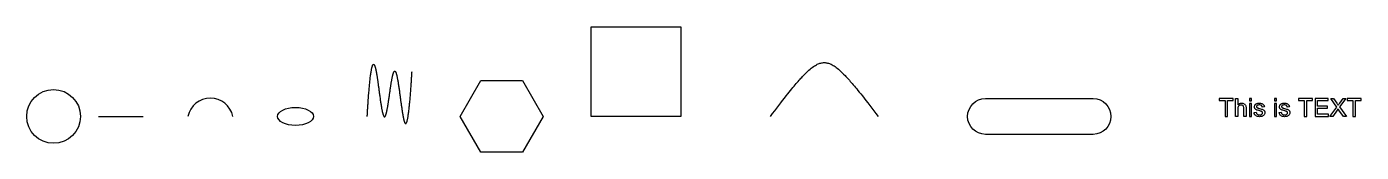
# Model space of a CAD drawing. Header units: millimetres. Extents: x -15 to 730, y -20 to 50.
import ezdxf

# ---------------------------------------------------------------- set-up
doc = ezdxf.new("R2010")
doc.units = ezdxf.units.MM
doc.layers.get('0').update_dxf_attribs({"linetype": 'CONTINUOUS'})

msp = doc.modelspace()

# ---------------------------------------------------------------- linework, layer by layer
for p, q in [((659.45, 0), (659.45, 10)), ((659.45, 10), (660.68, 10)), ((660.68, 10), (660.68, 6.41)), ((716.02, 5.21), (712.61, 10)), ((712.61, 10), (714.19, 10)), ((714.19, 10), (716, 7.44)), ((721.05, 10), (717.54, 5.29)), ((717.6, 7.35), (719.61, 10)), ((719.61, 10), (721.05, 10)), ((25, 0), (50, 0)), ((660.68, 0), (659.45, 0)), ((660.68, 3.96), (660.68, 0)), ((664.13, 0), (664.13, 4.59)), ((665.35, 0), (664.13, 0)), ((665.35, 4.59), (665.35, 0)), ((669.84, 2.16), (671.05, 2.35)), ((675.58, 5.38), (674.38, 5.21)), ((683.81, 2.16), (685.02, 2.35)), ((689.55, 5.38), (688.35, 5.21)), ((712.16, 0), (716.02, 5.21)), ((713.74, 0), (712.16, 0)), ((716.26, 3.49), (713.74, 0)), ((719.69, 0), (717.17, 3.57)), ((717.54, 5.29), (721.32, 0)), ((721.32, 0), (719.69, 0))]:
    msp.add_line(p, q)
for points in [[(350, 0), (300, 0), (300, 50), (350, 50)], [(226.91, 0), (238.45, 20), (261.55, 20), (273.09, 0), (261.55, -20), (238.45, -20)], [(653.62, 8.82), (653.62, 0), (654.95, 0), (654.95, 8.82), (658.25, 8.82), (658.25, 10), (650.33, 10), (650.33, 8.82)], [(667.23, 10), (667.23, 8.59), (668.46, 8.59), (668.46, 10)], [(681.2, 10), (681.2, 8.59), (682.43, 8.59), (682.43, 10)], [(697.86, 8.82), (697.86, 0), (699.19, 0), (699.19, 8.82), (702.5, 8.82), (702.5, 10), (694.57, 10), (694.57, 8.82)], [(703.88, 10), (703.88, 0), (711.34, 0), (711.34, 1.18), (705.2, 1.18), (705.2, 4.58), (710.74, 4.58), (710.74, 5.76), (705.2, 5.76), (705.2, 8.82), (711.11, 8.82), (711.11, 10)], [(725.03, 8.82), (725.03, 0), (726.36, 0), (726.36, 8.82), (729.67, 8.82), (729.67, 10), (721.74, 10), (721.74, 8.82)], [(667.23, 7.24), (667.23, 0), (668.46, 0), (668.46, 7.24)], [(681.2, 7.24), (681.2, 0), (682.43, 0), (682.43, 7.24)]]:
    msp.add_lwpolyline(points, close=True)
msp.add_lwpolyline([(520, 10), (580, 10, -1), (580, -10), (520, -10, -1)], format="xyb", close=True)
msp.add_circle((0, 0), 15)
msp.add_arc((87.5, -2.5), 12.75, 11.30993, 168.69007)
msp.add_ellipse((135, 0), major_axis=(-10, 0), ratio=0.5)
msp.add_rational_spline([(400, 0), (430, 40), (460, 0)], [1, 3, 1], degree=2)
msp.add_open_spline([(175, 0), (175.2, 3.35), (175.6, 9.56), (176.2, 17.42), (177, 24.96), (178, 29.55), (179, 29.59), (180, 25.7), (181, 18.98), (182, 11.14), (183, 4.11), (184, -0.34), (185, -1), (186, 2.4), (187, 8.77), (188, 16.23), (189, 22.6), (190, 26), (191, 25.34), (192, 20.89), (193, 13.86), (194, 6.02), (195, -0.7), (196, -4.59), (197, -4.55), (198, 0.04), (198.8, 7.58), (199.4, 15.44), (199.8, 21.65), (200, 25)], degree=5)
for points, knots in [([(660.68, 6.41), (660.99, 6.7), (661.6, 7.28), (662.43, 7.37), (662.85, 7.41)], [0, 0, 0, 0, 0.1225868, 0.244862, 0.244862, 0.244862, 0.244862]), ([(660.89, 5.3), (660.83, 5.11), (660.69, 4.67), (660.69, 4.22), (660.68, 3.96)], [0, 0, 0, 0, 0.0596481, 0.1358773, 0.1358773, 0.1358773, 0.1358773]), ([(661.57, 6.07), (661.42, 5.97), (661.13, 5.77), (660.97, 5.45), (660.89, 5.3)], [0, 0, 0, 0, 0.0529865, 0.1042967, 0.1042967, 0.1042967, 0.1042967]), ([(662.6, 6.35), (662.42, 6.34), (662.06, 6.31), (661.73, 6.15), (661.57, 6.07)], [0, 0, 0, 0, 0.0534211, 0.1074753, 0.1074753, 0.1074753, 0.1074753]), ([(663.73, 5.93), (663.57, 6.05), (663.24, 6.31), (662.82, 6.34), (662.6, 6.35)], [0, 0, 0, 0, 0.0575394, 0.1231007, 0.1231007, 0.1231007, 0.1231007]), ([(662.85, 7.41), (663.11, 7.4), (663.59, 7.38), (664.04, 7.18), (664.25, 7.09)], [0, 0, 0, 0, 0.0756216, 0.1444922, 0.1444922, 0.1444922, 0.1444922]), ([(664.13, 4.59), (664.12, 4.86), (664.11, 5.35), (663.84, 5.75), (663.73, 5.93)], [0, 0, 0, 0, 0.0801763, 0.1423399, 0.1423399, 0.1423399, 0.1423399]), ([(664.25, 7.09), (664.43, 6.98), (664.79, 6.76), (665, 6.39), (665.1, 6.21)], [0, 0, 0, 0, 0.0633876, 0.1237657, 0.1237657, 0.1237657, 0.1237657]), ([(665.1, 6.21), (665.17, 5.99), (665.35, 5.46), (665.35, 4.91), (665.35, 4.59)], [0, 0, 0, 0, 0.0711878, 0.1651981, 0.1651981, 0.1651981, 0.1651981]), ([(670.78, 0.42), (670.56, 0.65), (670.07, 1.14), (669.92, 1.81), (669.84, 2.16)], [0, 0, 0, 0, 0.0947504, 0.201391, 0.201391, 0.201391, 0.201391]), ([(670.04, 5.32), (670.05, 5.48), (670.07, 5.79), (670.2, 6.08), (670.26, 6.22)], [0, 0, 0, 0, 0.04696866, 0.09312665, 0.09312665, 0.09312665, 0.09312665]), ([(670.31, 4.35), (670.23, 4.5), (670.07, 4.8), (670.05, 5.15), (670.04, 5.32)], [0, 0, 0, 0, 0.0505174, 0.1018649, 0.1018649, 0.1018649, 0.1018649]), ([(670.26, 6.22), (670.34, 6.35), (670.5, 6.61), (670.75, 6.81), (670.87, 6.9)], [0, 0, 0, 0, 0.0459566, 0.0919625, 0.0919625, 0.0919625, 0.0919625]), ([(671.1, 3.66), (670.94, 3.75), (670.63, 3.92), (670.41, 4.21), (670.31, 4.35)], [0, 0, 0, 0, 0.0546334, 0.1060553, 0.1060553, 0.1060553, 0.1060553]), ([(672.93, -0.16), (672.51, -0.15), (671.74, -0.13), (671.08, 0.25), (670.78, 0.42)], [0, 0, 0, 0, 0.1252646, 0.2261701, 0.2261701, 0.2261701, 0.2261701]), ([(670.87, 6.9), (670.98, 6.97), (671.22, 7.13), (671.5, 7.21), (671.65, 7.26)], [0, 0, 0, 0, 0.03907843, 0.08623311, 0.08623311, 0.08623311, 0.08623311]), ([(671.05, 2.35), (671.1, 2.13), (671.18, 1.7), (671.48, 1.38), (671.62, 1.23)], [0, 0, 0, 0, 0.0673044, 0.1278142, 0.1278142, 0.1278142, 0.1278142]), ([(672.97, 3.07), (672.59, 3.17), (671.95, 3.33), (671.34, 3.56), (671.1, 3.66)], [0, 0, 0, 0, 0.1186825, 0.1964938, 0.1964938, 0.1964938, 0.1964938]), ([(671.59, 6.12), (671.48, 6.03), (671.28, 5.85), (671.25, 5.59), (671.23, 5.46)], [0, 0, 0, 0, 0.04070149, 0.07697509, 0.07697509, 0.07697509, 0.07697509]), ([(671.23, 5.46), (671.23, 5.39), (671.25, 5.23), (671.33, 5.1), (671.38, 5.03)], [0, 0, 0, 0, 0.02298896, 0.04619451, 0.04619451, 0.04619451, 0.04619451]), ([(671.38, 5.03), (671.44, 4.97), (671.57, 4.83), (671.75, 4.75), (671.85, 4.71)], [0, 0, 0, 0, 0.02642148, 0.05784984, 0.05784984, 0.05784984, 0.05784984]), ([(672.8, 6.4), (672.55, 6.4), (672.12, 6.39), (671.75, 6.2), (671.59, 6.12)], [0, 0, 0, 0, 0.0728126, 0.1254344, 0.1254344, 0.1254344, 0.1254344]), ([(671.62, 1.23), (671.8, 1.12), (672.2, 0.87), (672.67, 0.86), (672.93, 0.85)], [0, 0, 0, 0, 0.0631552, 0.1383935, 0.1383935, 0.1383935, 0.1383935]), ([(671.65, 7.26), (671.82, 7.3), (672.17, 7.39), (672.52, 7.4), (672.71, 7.41)], [0, 0, 0, 0, 0.052412, 0.1073606, 0.1073606, 0.1073606, 0.1073606]), ([(671.85, 4.71), (671.97, 4.67), (672.33, 4.56), (672.69, 4.46), (672.93, 4.39)], [0, 0, 0, 0, 0.0380271, 0.1129163, 0.1129163, 0.1129163, 0.1129163]), ([(672.71, 7.41), (672.98, 7.4), (673.49, 7.39), (673.97, 7.23), (674.21, 7.16)], [0, 0, 0, 0, 0.0802998, 0.1523557, 0.1523557, 0.1523557, 0.1523557]), ([(673.91, 6.08), (673.75, 6.18), (673.41, 6.38), (673.01, 6.39), (672.8, 6.4)], [0, 0, 0, 0, 0.0528513, 0.116857, 0.116857, 0.116857, 0.116857]), ([(672.93, 4.39), (673.3, 4.29), (673.92, 4.13), (674.51, 3.91), (674.75, 3.82)], [0, 0, 0, 0, 0.1150254, 0.1905922, 0.1905922, 0.1905922, 0.1905922]), ([(672.93, 0.85), (673.18, 0.85), (673.63, 0.86), (674.01, 1.09), (674.18, 1.19)], [0, 0, 0, 0, 0.0741715, 0.1320943, 0.1320943, 0.1320943, 0.1320943]), ([(674.46, 0.13), (674.22, 0.05), (673.73, -0.13), (673.21, -0.15), (672.93, -0.16)], [0, 0, 0, 0, 0.075327, 0.1564989, 0.1564989, 0.1564989, 0.1564989]), ([(674.23, 2.65), (674.08, 2.72), (673.68, 2.9), (673.25, 3), (672.97, 3.07)], [0, 0, 0, 0, 0.0477627, 0.1324656, 0.1324656, 0.1324656, 0.1324656]), ([(674.38, 5.21), (674.34, 5.39), (674.27, 5.72), (674.02, 5.97), (673.91, 6.08)], [0, 0, 0, 0, 0.0522859, 0.1012497, 0.1012497, 0.1012497, 0.1012497]), ([(674.18, 1.19), (674.3, 1.31), (674.53, 1.53), (674.57, 1.85), (674.59, 2)], [0, 0, 0, 0, 0.04840828, 0.09299851, 0.09299851, 0.09299851, 0.09299851]), ([(674.21, 7.16), (674.4, 7.08), (674.77, 6.92), (675.03, 6.63), (675.16, 6.5)], [0, 0, 0, 0, 0.0630375, 0.1173113, 0.1173113, 0.1173113, 0.1173113]), ([(674.59, 2), (674.57, 2.13), (674.54, 2.4), (674.33, 2.57), (674.23, 2.65)], [0, 0, 0, 0, 0.03825892, 0.07745794, 0.07745794, 0.07745794, 0.07745794]), ([(675.49, 0.97), (675.36, 0.8), (675.08, 0.44), (674.67, 0.24), (674.46, 0.13)], [0, 0, 0, 0, 0.0650074, 0.1345398, 0.1345398, 0.1345398, 0.1345398]), ([(674.75, 3.82), (674.91, 3.74), (675.23, 3.59), (675.45, 3.31), (675.56, 3.18)], [0, 0, 0, 0, 0.0534041, 0.1044393, 0.1044393, 0.1044393, 0.1044393]), ([(675.16, 6.5), (675.25, 6.34), (675.46, 5.99), (675.54, 5.59), (675.58, 5.38)], [0, 0, 0, 0, 0.0554584, 0.120727, 0.120727, 0.120727, 0.120727]), ([(675.85, 2.13), (675.84, 1.93), (675.8, 1.51), (675.6, 1.15), (675.49, 0.97)], [0, 0, 0, 0, 0.0602696, 0.1223954, 0.1223954, 0.1223954, 0.1223954]), ([(675.56, 3.18), (675.64, 3.02), (675.83, 2.7), (675.84, 2.32), (675.85, 2.13)], [0, 0, 0, 0, 0.0522633, 0.1103677, 0.1103677, 0.1103677, 0.1103677]), ([(684.75, 0.42), (684.52, 0.65), (684.04, 1.14), (683.89, 1.81), (683.81, 2.16)], [0, 0, 0, 0, 0.0947504, 0.201391, 0.201391, 0.201391, 0.201391]), ([(684.01, 5.32), (684.02, 5.48), (684.04, 5.79), (684.17, 6.08), (684.23, 6.22)], [0, 0, 0, 0, 0.04696866, 0.09312665, 0.09312665, 0.09312665, 0.09312665]), ([(684.28, 4.35), (684.2, 4.5), (684.04, 4.8), (684.02, 5.15), (684.01, 5.32)], [0, 0, 0, 0, 0.0505174, 0.1018649, 0.1018649, 0.1018649, 0.1018649]), ([(684.23, 6.22), (684.31, 6.35), (684.47, 6.61), (684.72, 6.81), (684.84, 6.9)], [0, 0, 0, 0, 0.0459566, 0.0919625, 0.0919625, 0.0919625, 0.0919625]), ([(685.07, 3.66), (684.91, 3.75), (684.6, 3.92), (684.38, 4.21), (684.28, 4.35)], [0, 0, 0, 0, 0.0546334, 0.1060553, 0.1060553, 0.1060553, 0.1060553]), ([(686.9, -0.16), (686.48, -0.15), (685.71, -0.13), (685.05, 0.25), (684.75, 0.42)], [0, 0, 0, 0, 0.1252646, 0.2261701, 0.2261701, 0.2261701, 0.2261701]), ([(684.84, 6.9), (684.95, 6.97), (685.19, 7.13), (685.47, 7.21), (685.62, 7.26)], [0, 0, 0, 0, 0.03907843, 0.08623311, 0.08623311, 0.08623311, 0.08623311]), ([(685.02, 2.35), (685.07, 2.13), (685.15, 1.7), (685.45, 1.38), (685.59, 1.23)], [0, 0, 0, 0, 0.0673044, 0.1278142, 0.1278142, 0.1278142, 0.1278142]), ([(686.94, 3.07), (686.56, 3.17), (685.92, 3.33), (685.31, 3.56), (685.07, 3.66)], [0, 0, 0, 0, 0.1186825, 0.1964938, 0.1964938, 0.1964938, 0.1964938]), ([(685.56, 6.12), (685.45, 6.03), (685.25, 5.85), (685.22, 5.59), (685.2, 5.46)], [0, 0, 0, 0, 0.04070149, 0.07697509, 0.07697509, 0.07697509, 0.07697509]), ([(685.2, 5.46), (685.2, 5.39), (685.22, 5.23), (685.3, 5.1), (685.35, 5.03)], [0, 0, 0, 0, 0.02298896, 0.04619451, 0.04619451, 0.04619451, 0.04619451]), ([(685.35, 5.03), (685.41, 4.97), (685.54, 4.83), (685.72, 4.75), (685.82, 4.71)], [0, 0, 0, 0, 0.02642148, 0.05784984, 0.05784984, 0.05784984, 0.05784984]), ([(686.77, 6.4), (686.52, 6.4), (686.09, 6.39), (685.72, 6.2), (685.56, 6.12)], [0, 0, 0, 0, 0.0728126, 0.1254344, 0.1254344, 0.1254344, 0.1254344]), ([(685.59, 1.23), (685.77, 1.12), (686.17, 0.87), (686.64, 0.86), (686.9, 0.85)], [0, 0, 0, 0, 0.0631552, 0.1383935, 0.1383935, 0.1383935, 0.1383935]), ([(685.62, 7.26), (685.79, 7.3), (686.14, 7.39), (686.49, 7.4), (686.68, 7.41)], [0, 0, 0, 0, 0.052412, 0.1073606, 0.1073606, 0.1073606, 0.1073606]), ([(685.82, 4.71), (685.94, 4.67), (686.3, 4.56), (686.66, 4.46), (686.9, 4.39)], [0, 0, 0, 0, 0.0380271, 0.1129163, 0.1129163, 0.1129163, 0.1129163]), ([(686.68, 7.41), (686.95, 7.4), (687.46, 7.39), (687.94, 7.23), (688.18, 7.16)], [0, 0, 0, 0, 0.0802998, 0.1523557, 0.1523557, 0.1523557, 0.1523557]), ([(687.88, 6.08), (687.72, 6.18), (687.38, 6.38), (686.98, 6.39), (686.77, 6.4)], [0, 0, 0, 0, 0.0528513, 0.116857, 0.116857, 0.116857, 0.116857]), ([(686.9, 4.39), (687.27, 4.29), (687.89, 4.13), (688.48, 3.91), (688.72, 3.82)], [0, 0, 0, 0, 0.1150254, 0.1905922, 0.1905922, 0.1905922, 0.1905922]), ([(686.9, 0.85), (687.15, 0.85), (687.6, 0.86), (687.98, 1.09), (688.15, 1.19)], [0, 0, 0, 0, 0.0741715, 0.1320943, 0.1320943, 0.1320943, 0.1320943]), ([(688.43, 0.13), (688.19, 0.05), (687.7, -0.13), (687.18, -0.15), (686.9, -0.16)], [0, 0, 0, 0, 0.075327, 0.1564989, 0.1564989, 0.1564989, 0.1564989]), ([(688.2, 2.65), (688.05, 2.72), (687.65, 2.9), (687.22, 3), (686.94, 3.07)], [0, 0, 0, 0, 0.0477627, 0.1324656, 0.1324656, 0.1324656, 0.1324656]), ([(688.35, 5.21), (688.31, 5.39), (688.24, 5.72), (687.99, 5.97), (687.88, 6.08)], [0, 0, 0, 0, 0.0522859, 0.1012497, 0.1012497, 0.1012497, 0.1012497]), ([(688.15, 1.19), (688.27, 1.31), (688.5, 1.53), (688.54, 1.85), (688.56, 2)], [0, 0, 0, 0, 0.04840828, 0.09299851, 0.09299851, 0.09299851, 0.09299851]), ([(688.18, 7.16), (688.37, 7.08), (688.74, 6.92), (689, 6.63), (689.13, 6.5)], [0, 0, 0, 0, 0.0630375, 0.1173113, 0.1173113, 0.1173113, 0.1173113]), ([(688.56, 2), (688.54, 2.13), (688.51, 2.4), (688.3, 2.57), (688.2, 2.65)], [0, 0, 0, 0, 0.03825892, 0.07745794, 0.07745794, 0.07745794, 0.07745794]), ([(689.46, 0.97), (689.33, 0.8), (689.05, 0.44), (688.64, 0.24), (688.43, 0.13)], [0, 0, 0, 0, 0.0650074, 0.1345398, 0.1345398, 0.1345398, 0.1345398]), ([(688.72, 3.82), (688.88, 3.74), (689.2, 3.59), (689.42, 3.31), (689.53, 3.18)], [0, 0, 0, 0, 0.0534041, 0.1044393, 0.1044393, 0.1044393, 0.1044393]), ([(689.13, 6.5), (689.22, 6.34), (689.43, 5.99), (689.51, 5.59), (689.55, 5.38)], [0, 0, 0, 0, 0.0554584, 0.120727, 0.120727, 0.120727, 0.120727]), ([(689.82, 2.13), (689.81, 1.93), (689.77, 1.51), (689.57, 1.15), (689.46, 0.97)], [0, 0, 0, 0, 0.0602696, 0.1223954, 0.1223954, 0.1223954, 0.1223954]), ([(689.53, 3.18), (689.61, 3.02), (689.8, 2.7), (689.81, 2.32), (689.82, 2.13)], [0, 0, 0, 0, 0.0522633, 0.1103677, 0.1103677, 0.1103677, 0.1103677]), ([(716, 7.44), (716.17, 7.2), (716.45, 6.8), (716.7, 6.38), (716.81, 6.21)], [0, 0, 0, 0, 0.0856152, 0.1468597, 0.1468597, 0.1468597, 0.1468597]), ([(716.73, 4.24), (716.64, 4.08), (716.48, 3.83), (716.32, 3.58), (716.26, 3.49)], [0, 0, 0, 0, 0.05422918, 0.08894575, 0.08894575, 0.08894575, 0.08894575]), ([(717.17, 3.57), (717.1, 3.67), (716.95, 3.89), (716.81, 4.12), (716.73, 4.24)], [0, 0, 0, 0, 0.03859451, 0.07984632, 0.07984632, 0.07984632, 0.07984632]), ([(716.81, 6.21), (716.93, 6.39), (717.18, 6.79), (717.45, 7.15), (717.6, 7.35)], [0, 0, 0, 0, 0.066644, 0.1387492, 0.1387492, 0.1387492, 0.1387492])]:
    msp.add_open_spline(points, degree=3, knots=knots)

doc.saveas('drawing.dxf')
